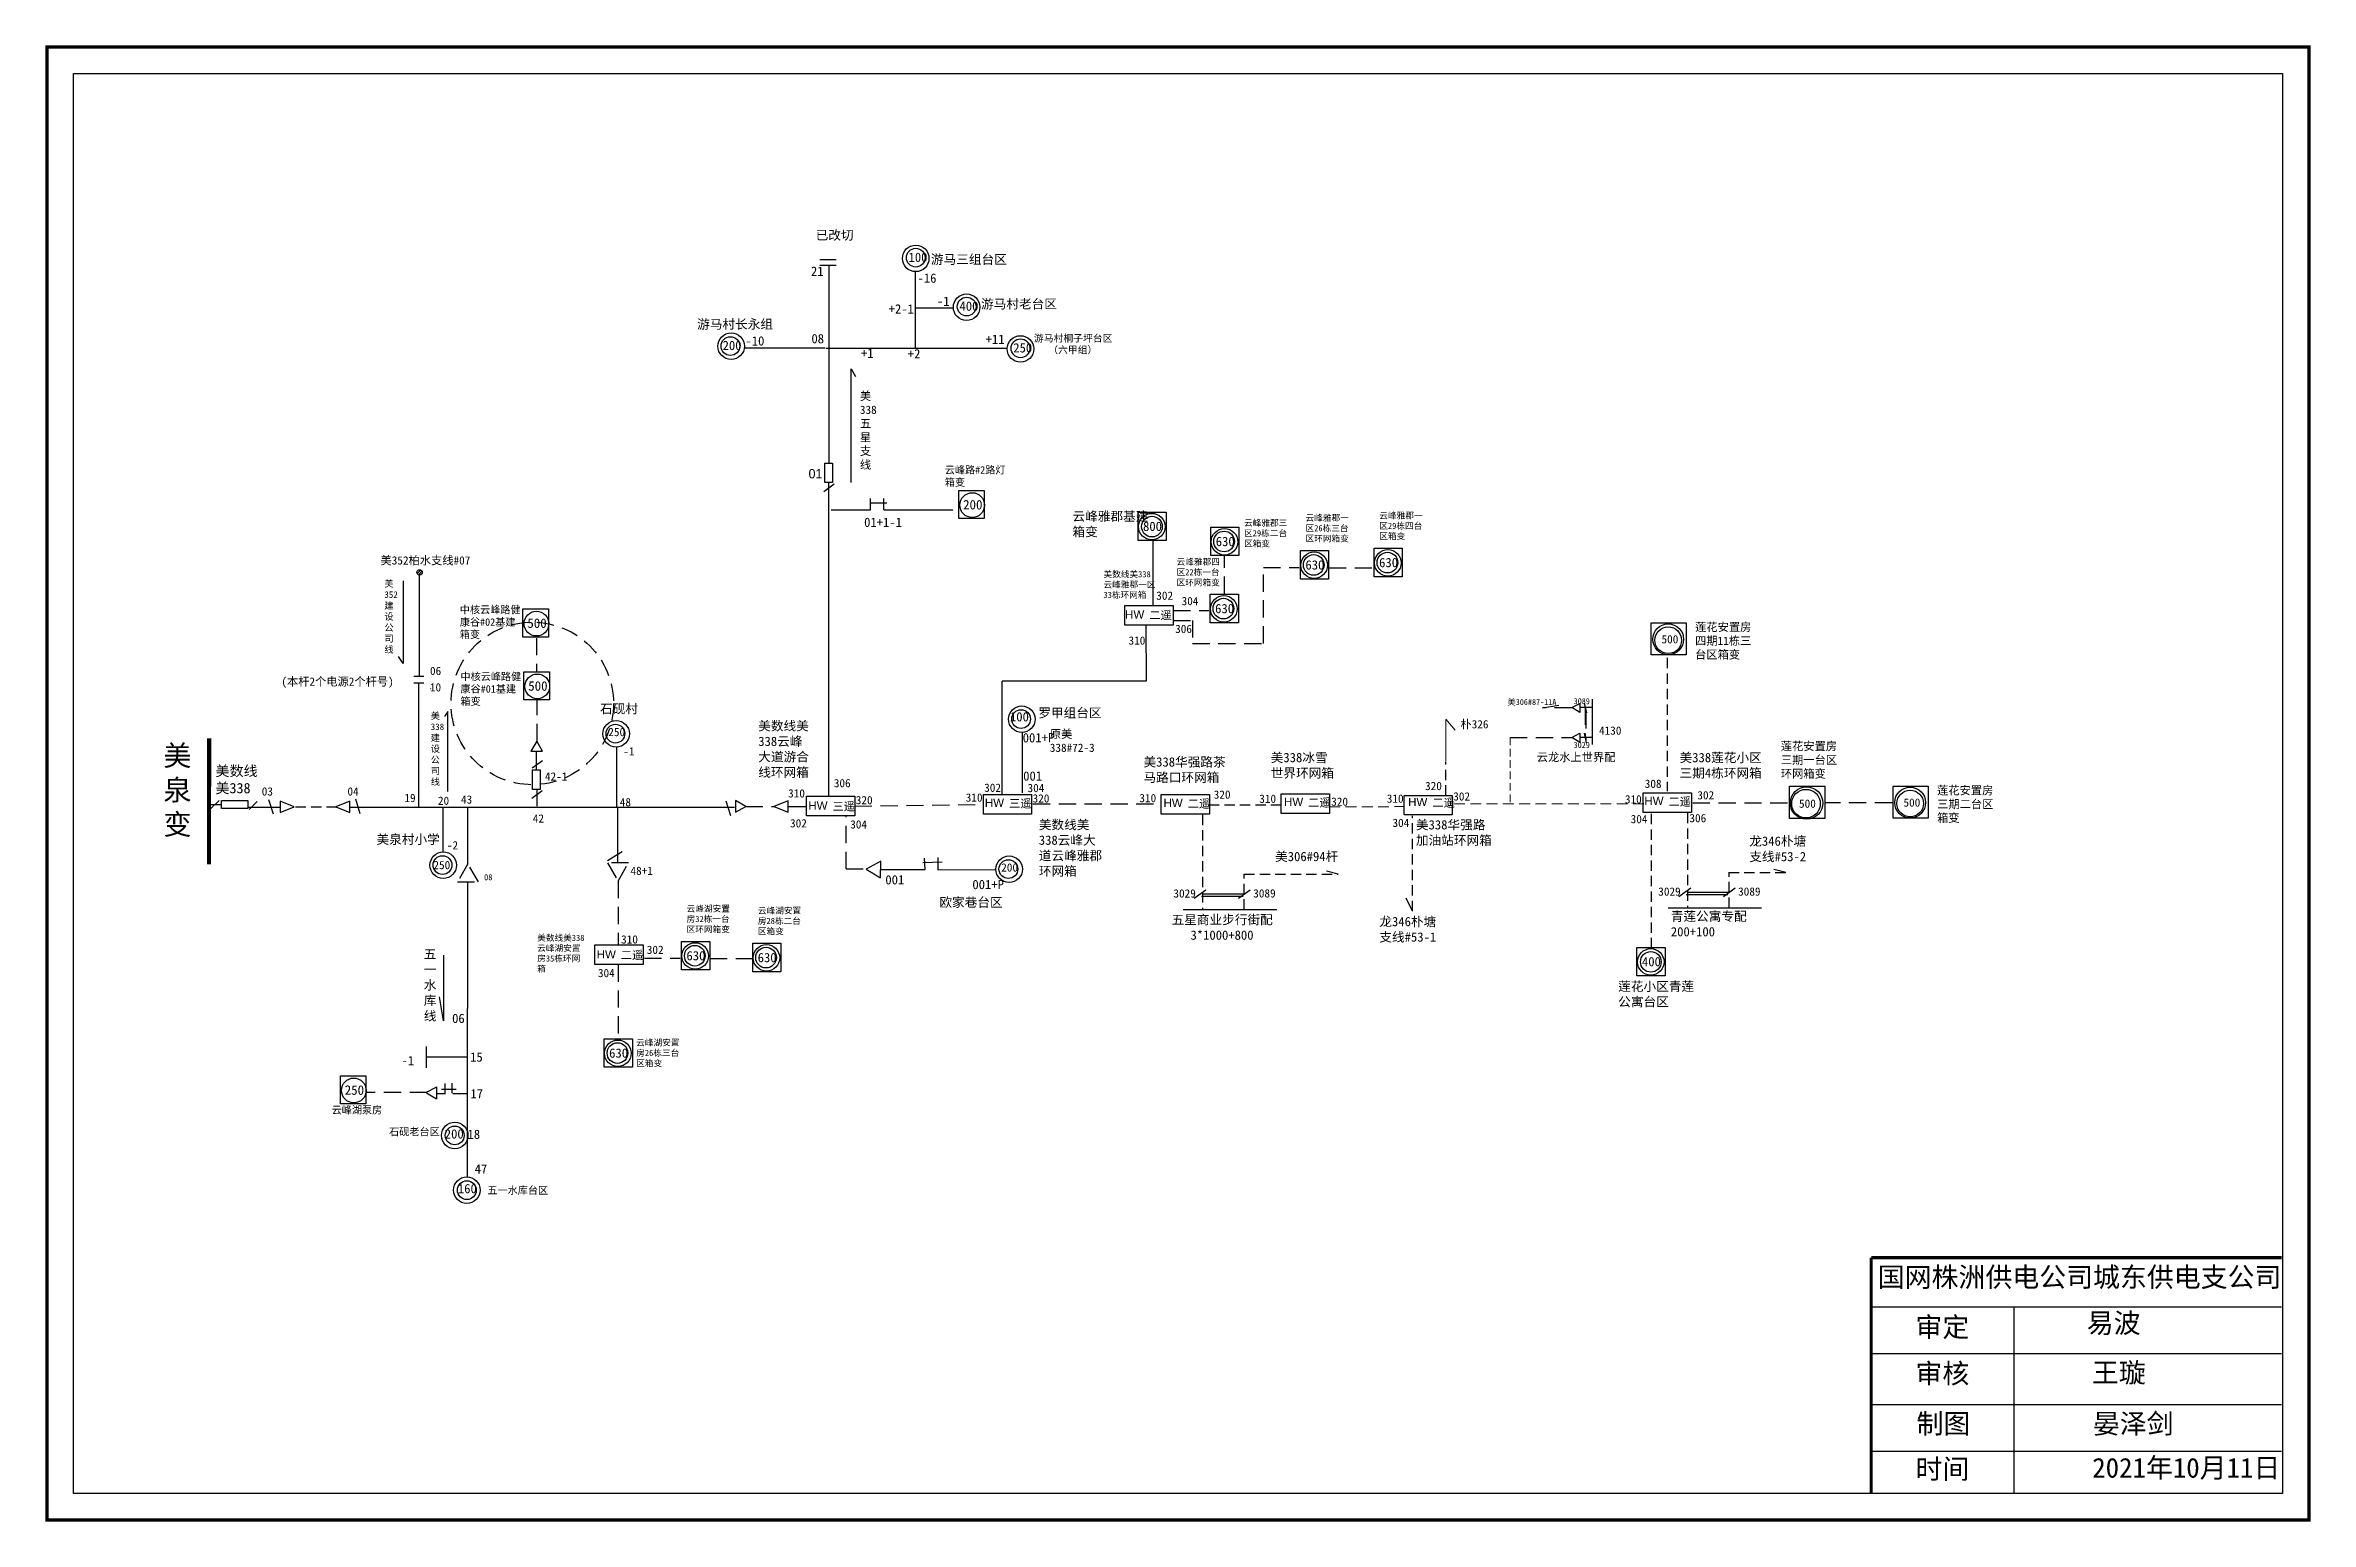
# Model space of a CAD drawing. Extents: x -299 to 348, y -30 to 391.
import ezdxf

# ---------------------------------------------------------------- set-up
doc = ezdxf.new("R2010")
doc.units = 0
doc.header["$LTSCALE"] = 0.774411
doc.linetypes.add('ACAD_ISO02W100', pattern=[15, 12, -3])
doc.linetypes.add('DASHED2', pattern=[9.525, 6.35, -3.175])
doc.layers.get('0').update_dxf_attribs({"linetype": 'CONTINUOUS'})
doc.layers.add('0-RefEdit0', color=7, linetype='CONTINUOUS')
doc.styles.get("Standard").update_dxf_attribs({"font": 'simkai_0.ttf', "height": 2.5})
doc.styles.add('字体', font='simkai_0.ttf', dxfattribs={"height": 2.5})
doc.styles.add('宋体_txtstyle_200.00_0_0200', font='', dxfattribs={"height": 200})
doc.styles.add('楷体_GB2312_txtstyle_3.00_0_0', font='simkai_0.ttf', dxfattribs={"height": 3})
doc.styles.get('宋体_txtstyle_200.00_0_0200').set_extended_font_data('宋体')

msp = doc.modelspace()

# ---------------------------------------------------------------- hatches: boundary and pattern name
at = {"linetype": 'Continuous'}
h = msp.add_hatch(dxfattribs=at)
h.set_pattern_fill('JIS_WOOD', color=0, scale=0.695443, style=0)
h.set_pattern_definition([(45, (-268.92747, 107.16), (-0.3477216, 0.3477216), [])])
edge = h.paths.add_edge_path()
edge.add_arc((-191.85, 240.9), 0.751, 0, 360)

# ---------------------------------------------------------------- linework, layer by layer
at = {"color": 0, "linetype": 'DASHED2'}
for p, q in [((-77.59, 330.2), (-72.94, 330.2)), ((-77.59, 328.58), (-72.94, 328.58)), ((-58.41, 260.63), (-64.32, 260.63)), ((-63.08, 258.79), (-63.08, 262)), ((-59.26, 258.72), (-59.26, 262.01)), ((37.96, 234.82), (37.96, 245.54)), ((49.09, 220.62), (49.09, 242.32)), ((49.09, 242.32), (59.28, 242.32)), ((67.86, 242.19), (80.06, 242.19)), ((23.35, 227.19), (28.85, 227.19)), ((23.38, 229.98), (33.55, 229.98)), ((28.85, 227.19), (28.85, 220.62)), ((-158.49, 222.13), (-158.49, 212.53)), ((28.85, 220.62), (49.09, 220.62)), ((-158.31, 192.75), (-158.31, 204.46)), ((128.84, 202.24), (133.47, 202.94)), ((137.16, 202.24), (128.84, 202.24)), ((140.99, 202.31), (140.97, 193.75)), ((141.22, 201.19), (141.2, 192.63)), ((-158.46, 184.6), (-158.46, 189.82)), ((119.53, 193.74), (137.1, 193.74)), ((-158.33, 179.02), (-158.33, 173.92)), ((-16.69, 174.85), (19.84, 174.85)), ((198.76, 175.01), (171.46, 175.01)), ((228.63, 175.07), (209.67, 175.07)), ((-98.74, 174.09), (-90.66, 174.03)), ((-86.59, 174.04), (-81.52, 174.04)), ((-70.06, 156.21), (-70, 171.37)), ((-67.59, 174.17), (-30.85, 174.66)), ((-138.23, 158.67), (-132.17, 162.27)), ((-70.06, 156.21), (-64.58, 156.25)), ((-135.18, 152.74), (-135.18, 134.52)), ((-127.66, 130.74), (-117.48, 130.74)), ((-108.9, 130.61), (-96.7, 130.61)), ((-135.11, 128.9), (-135.11, 107.9))]:
    msp.add_line(p, q, dxfattribs=at)
at = {"color": 0, "linetype": 'Continuous'}
for p, q in [((-74.94, 272.14), (-74.94, 328.48)), ((-50.37, 326.74), (-50.37, 304.93)), ((-50.4, 316.39), (-39.53, 316.39)), ((-68.65, 266.52), (-68.65, 299)), ((-68.65, 299), (-67.33, 296.78)), ((-76.39, 264.02), (-73.44, 266.2)), ((-75.02, 176.97), (-75.02, 266.52)), ((17.6, 231.46), (17.6, 249.83)), ((-191.88, 211.29), (-191.88, 240.06)), ((-196.51, 238.51), (-196.51, 214.89)), ((15.76, 209.88), (15.62, 225.77)), ((-196.51, 214.89), (-197.87, 216.92)), ((-193.51, 211.27), (-190.64, 211.27)), ((-193.51, 209.36), (-190.64, 209.36)), ((-192.04, 173.91), (-192.04, 209.33)), ((-188.76, 207.62), (-188.64, 207.74)), ((-25.52, 177.46), (-25.51, 209.86)), ((-25.51, 209.88), (15.76, 209.88)), ((-183.76, 201.21), (-184.73, 199.75)), ((-183.76, 178.32), (-183.76, 201.21)), ((143.12, 203.1), (143.12, 203.1)), ((-19.66, 177.98), (-19.66, 195.32)), ((-135.49, 173.82), (-135.49, 191.16)), ((-159.74, 185.04), (-156.79, 187.22)), ((-159.84, 176.42), (-156.88, 178.6)), ((-211.6, 173.81), (-101.92, 173.81)), ((-192.13, 173.82), (-192.13, 173.82)), ((-185.2, 173.79), (-185.2, 161.14)), ((70.45, 154.73), (67.08, 155.57)), ((198.27, 155.2), (194.9, 156.04)), ((32.67, 150.19), (29.32, 147.73)), ((31.88, 149.11), (43.8, 149.11)), ((45.37, 150.19), (42.02, 147.73)), ((171.13, 150.72), (167.78, 148.25)), ((169.85, 148.94), (181.77, 148.94)), ((170.34, 149.63), (182.26, 149.63)), ((183.84, 150.72), (180.49, 148.25)), ((26.23, 144.62), (52.9, 144.62)), ((31.39, 148.42), (43.3, 148.42)), ((91.65, 144.2), (89.86, 147.91)), ((164.69, 145.15), (191.37, 145.15))]:
    msp.add_line(p, q, dxfattribs=at)
at = {"color": 0}
for p, q in [((-76.02, 304.88), (-99.13, 304.88)), ((-75.71, 304.88), (-24.16, 304.88)), ((-74.35, 258.72), (-63.13, 258.72)), ((-59.26, 258.71), (-39.58, 258.71)), ((-234.96, 176.08), (-233.7, 171.94)), ((-231.7, 175.57), (-231.7, 172.29)), ((-227.65, 173.92), (-231.7, 175.57)), ((-211.76, 175.61), (-215.81, 173.98)), ((-211.76, 172.33), (-211.76, 175.61)), ((-208.85, 171.97), (-210.11, 176.11)), ((-104.36, 175.63), (-103.1, 171.5)), ((-86.61, 175.66), (-90.66, 174.03)), ((-86.59, 172.4), (-86.59, 175.68)), ((-231.7, 172.29), (-227.65, 173.92)), ((-215.81, 173.98), (-211.76, 172.33)), ((-178.11, 157.71), (-178.11, 173.64)), ((-135.27, 157.96), (-135.27, 173.89)), ((-90.66, 174.03), (-86.61, 172.38)), ((-60.17, 156.08), (-47.52, 156.08)), ((-48.19, 158.09), (-42.59, 158.21)), ((-47.52, 156.08), (-47.63, 159.32)), ((-43.82, 159.44), (-43.82, 155.97)), ((-43.82, 155.97), (-27.58, 156.08))]:
    msp.add_line(p, q, dxfattribs=at)
at = {"color": 0, "linetype": 'DASHED2', "ltscale": 0.6}
for p, q in [((164.39, 216.45), (164.39, 178.39)), ((101.24, 177.14), (101.24, 186.83)), ((-215.46, 173.84), (-227.84, 173.84)), ((31.71, 171.7), (31.71, 144.48)), ((54.21, 174.4), (33.79, 174.4)), ((91.65, 144.2), (91.65, 171.41)), ((159.83, 171.92), (159.83, 133.85)), ((170.17, 172.23), (170.17, 145.01)), ((43.64, 144.62), (43.64, 154.73)), ((43.64, 154.73), (70.45, 154.73)), ((182.02, 155.2), (198.27, 155.2)), ((182.1, 145.15), (182.1, 155.25))]:
    msp.add_line(p, q, dxfattribs=at)
at = {"color": 20, "linetype": 'Continuous', "lineweight": 0, "ltscale": 1.101923, "true_color": 0xef4810}
msp.add_line((101.24, 186.96), (101.24, 198.87), dxfattribs=at)
at = {"color": 20, "linetype": 'DASHED2', "lineweight": 0, "ltscale": 0.832863, "true_color": 0xef4810}
msp.add_line((101.25, 198.95), (104.1, 195.57), dxfattribs=at)
at = {"color": 7, "linetype": 'DASHED2', "lineweight": 0, "ltscale": 0.44055}
msp.add_line((119.53, 193.74), (119.53, 175.02), dxfattribs=at)
at = {"linetype": 'Continuous'}
for p, q in [((-249.1, 175.77), (-251.43, 173.44)), ((-238.24, 175.51), (-240.57, 173.18)), ((-240.86, 173.9), (-231.46, 173.9)), ((-185.07, 131.57), (-185.07, 112.84)), ((-185.07, 112.84), (-186.17, 119.67)), ((-178.26, 116.37), (-178.27, 68.34)), ((-187.04, 93.94), (-189.96, 92.34)), ((-189.9, 92.3), (-187.03, 90.57)), ((-186.99, 94.01), (-187.02, 90.53)), ((-184.5, 92.02), (-186.99, 92.02)), ((222.75, 31.17), (339.87, 31.17)), ((263.4, 31.15), (263.4, -22.06)), ((222.75, 17.83), (339.87, 17.83)), ((222.75, 3.27), (339.87, 3.27)), ((222.75, -10.07), (339.87, -10.07))]:
    msp.add_line(p, q, dxfattribs=at)
at = {"color": 7, "linetype": 'DASHED2', "lineweight": 0, "ltscale": 0.629501}
for p, q in [((157.75, 174.83), (103.71, 174.83)), ((67.94, 173.92), (89.15, 174.01))]:
    msp.add_line(p, q, dxfattribs=at)
at = {"linetype": 'ACAD_ISO02W100'}
msp.add_line((-248.39, 174.49), (-252.03, 174.49), dxfattribs=at)
msp.add_line((-178.04, 116.32), (-178.04, 152.51))
at = {"linetype": 'ByBlock', "ltscale": 2}
for p, q in [((-189.93, 99.45), (-189.93, 105.51)), ((-189.93, 102.59), (-178.23, 102.59)), ((-185.6, 93.38), (-181.38, 93.38)), ((-184.55, 92.09), (-184.55, 94.91)), ((-182.53, 92.2), (-182.53, 95.02)), ((-182.39, 92.1), (-178.17, 92.1))]:
    msp.add_line(p, q, dxfattribs=at)
at = {"linetype": 'DASHED2'}
msp.add_line((-189.77, 92.37), (-207.05, 92.37), dxfattribs=at)
at = {"linetype": 'Continuous', "const_width": 0.939}
msp.add_lwpolyline([(-298.27, 390.91), (347.71, 390.91), (347.71, -29.69), (-298.27, -29.69)], close=True, dxfattribs=at)
at = {"linetype": 'Continuous'}
for points in [[(-290.67, 383.32), (340.11, 383.32), (340.11, -22.09), (-290.67, -22.09)], [(9.55, 231.4), (23.3, 231.4), (23.3, 225.81), (9.55, 225.81)], [(-81.35, 176.97), (-67.59, 176.97), (-67.59, 171.37), (-81.35, 171.37)], [(-30.85, 177.46), (-17.09, 177.46), (-17.09, 171.86), (-30.85, 171.86)], [(19.94, 177.47), (33.7, 177.47), (33.7, 171.87), (19.94, 171.87)], [(54.2, 177.62), (67.96, 177.62), (67.96, 172.02), (54.2, 172.02)], [(-141.81, 134.5), (-128.05, 134.5), (-128.05, 128.9), (-141.81, 128.9)]]:
    msp.add_lwpolyline(points, close=True, dxfattribs=at)
at = {"color": 0, "linetype": 'Continuous'}
for points in [[(-76.17, 272.1), (-73.98, 272.1), (-73.98, 266.53), (-76.17, 266.53)], [(13.31, 258.11), (21.37, 258.11), (21.37, 249.99), (13.31, 249.99)], [(34.07, 253.79), (42.13, 253.79), (42.13, 245.67), (34.07, 245.67)], [(59.68, 247.1), (67.73, 247.1), (67.73, 238.97), (59.68, 238.97)], [(80.73, 247.77), (88.78, 247.77), (88.78, 239.64), (80.73, 239.64)], [(33.89, 234.63), (41.95, 234.63), (41.95, 226.51), (33.89, 226.51)], [(159.84, 226.48), (169.85, 226.48), (169.85, 217.36), (159.84, 217.36)], [(-159.62, 184.51), (-157.43, 184.51), (-157.43, 178.93), (-159.62, 178.93)], [(-98.74, 174.09), (-101.63, 175.75), (-101.63, 172.43)], [(89.27, 177.22), (103.03, 177.22), (103.03, 171.62), (89.27, 171.62)], [(157.59, 177.96), (171.35, 177.96), (171.35, 172.36), (157.59, 172.36)], [(199.3, 179.82), (209.39, 179.82), (209.39, 170.62), (199.3, 170.62)], [(228.94, 179.85), (238.94, 179.85), (238.94, 170.74), (228.94, 170.74)], [(-117.07, 135.52), (-109.02, 135.52), (-109.02, 127.39), (-117.07, 127.39)], [(-96.73, 134.98), (-88.68, 134.98), (-88.68, 126.85), (-96.73, 126.85)], [(155.79, 133.82), (163.84, 133.82), (163.84, 125.7), (155.79, 125.7)], [(-139.15, 107.72), (-131.1, 107.72), (-131.1, 99.6), (-139.15, 99.6)]]:
    msp.add_lwpolyline(points, close=True, dxfattribs=at)
for points in [[(-37.89, 264.29), (-30.6, 264.29), (-30.6, 256.23), (-37.89, 256.23)], [(-162.33, 230.46), (-155.04, 230.46), (-155.04, 222.39), (-162.33, 222.39)], [(-162.09, 212.53), (-154.8, 212.53), (-154.8, 204.47), (-162.09, 204.47)], [(-214.48, 97.16), (-207.2, 97.16), (-207.2, 89.1), (-214.48, 89.1)]]:
    msp.add_lwpolyline(points, close=True)
at = {"linetype": 'Continuous'}
for points, const_width in [([(-251.94, 193.49), (-252.01, 157.54)], 1.18), ([(222.67, 45.26), (222.67, -21.84)], 0.939), ([(222.75, 45.26), (339.87, 45.26)], 0.939)]:
    msp.add_lwpolyline(points, dxfattribs=dict(at, const_width=const_width))
at = {"color": 0, "linetype": 'DASHED2'}
for points in [[(-158.4, 192.69), (-160.07, 189.8), (-156.74, 189.8)], [(-178.05, 157.71), (-181.06, 152.49), (-175.03, 152.49)], [(-135.18, 152.74), (-132.17, 157.96), (-138.2, 157.96)]]:
    msp.add_lwpolyline(points, close=True, dxfattribs=at)
at = {"linetype": 'ACAD_ISO02W100'}
msp.add_lwpolyline([(-240.86, 175.79), (-240.86, 173.45), (-248.39, 173.45), (-248.39, 175.79)], close=True, dxfattribs=at)
at = {"linetype": 'DASHED2'}
msp.add_lwpolyline([(-60.12, 158.46), (-64.33, 156.19), (-60.26, 153.69)], close=True, dxfattribs=at)
at = {"color": 0}
for centre, radius in [((-50.18, 330.55), 3.79), ((-50.17, 330.75), 2.68), ((-35.64, 316.59), 3.79), ((-35.63, 316.79), 2.68), ((-102.89, 305.47), 3.79), ((-103.1, 305.51), 2.68), ((-20.27, 304.68), 3.79), ((-20.26, 304.87), 2.68), ((17.24, 253.95), 3.79), ((17.28, 253.96), 2.95), ((38, 249.64), 3.79), ((37.88, 249.71), 2.95), ((63.61, 242.94), 3.79), ((63.48, 243.01), 2.95), ((84.65, 243.61), 3.79), ((84.53, 243.68), 2.95), ((37.82, 230.47), 3.79), ((37.7, 230.54), 2.95), ((-19.88, 198.96), 3.79), ((-20.09, 199.01), 2.68), ((-135.72, 194.8), 3.79), ((-135.93, 194.84), 2.68), ((-23.51, 156.13), 3.79), ((-23.72, 156.17), 2.68), ((-113.15, 131.36), 3.79), ((-113.27, 131.43), 2.95), ((-92.81, 130.82), 3.79), ((-92.93, 130.89), 2.95), ((159.72, 129.67), 3.79), ((159.75, 129.68), 2.95), ((-135.23, 103.57), 3.79), ((-135.35, 103.64), 2.95)]:
    msp.add_circle(centre, radius, dxfattribs=at)
for centre in [(-34.05, 260.1), (-158.49, 226.26), (-158.25, 208.34), (-210.64, 92.97)]:
    msp.add_circle(centre, 3.53)
at = {"color": 0, "linetype": 'Continuous'}
for centre, radius in [((-191.85, 240.9), 0.751), ((164.71, 221.79), 4.4), ((164.71, 221.52), 3.82), ((204.22, 175.03), 4.63), ((204.06, 174.85), 4.09), ((233.81, 175.16), 4.4), ((233.81, 174.89), 3.82), ((-185.32, 157.32), 2.68)]:
    msp.add_circle(centre, radius, dxfattribs=at)
at = {"color": 1, "linetype": 'DASHED2'}
msp.add_circle((-159.67, 203.47), 23.21, dxfattribs=at)
at = {"linetype": 'Continuous'}
for centre, radius in [((-185.1, 157.28), 3.79), ((-181.83, 80.12), 3.79), ((-181.83, 80.12), 2.68), ((-178.37, 64.5), 3.79), ((-178.37, 64.5), 2.68)]:
    msp.add_circle(centre, radius, dxfattribs=at)
at = {"layer": '0-RefEdit0', "linetype": 'ByBlock', "ltscale": 2}
for p, q in [((137.18, 202.32), (139.48, 203.5)), ((139.48, 200.91), (137.18, 202.32)), ((139.48, 203.5), (139.48, 200.91)), ((143.08, 202.31), (139.49, 202.31)), ((140.72, 203.51), (141.33, 200.77)), ((143.12, 191.72), (143.12, 204.7)), ((137.16, 193.76), (139.46, 194.94)), ((139.46, 194.94), (139.46, 192.34)), ((140.7, 194.95), (141.31, 192.21)), ((139.46, 192.34), (137.16, 193.76)), ((143.06, 193.75), (139.48, 193.75))]:
    msp.add_line(p, q, dxfattribs=at)

# ---------------------------------------------------------------- texts
at = {"color": 0}
for s, p in [('200', (-105.32, 304.37)), ('-10', (-98.8, 305.66)), ('100', (-23.26, 198.34))]:
    msp.add_text(s, height=2.648, dxfattribs=at).set_placement(p)
at = {"linetype": 'Continuous'}
for s, p in [('200', (-184.67, 79.23)), ('160', (-180.92, 63.62))]:
    msp.add_text(s, height=2.648, dxfattribs=at).set_placement(p)
at = {"char_height": 2.6479, "attachment_point": 1, "style": '字体'}
for s, insert, width in [('{\\fSimSun|b0|i0|c134|p2;已改切}', (-78.75, 338.53), 34.5393), ('{\\fSimSun|b0|i0|c134|p2;石砚村}', (-140.32, 203.26), 34.5393), ('{\\fSimSun|b0|i0|c134|p2;001+P}', (-19.63, 195), 23.2662), ('{\\fSimSun|b0|i0|c134|p2;001}', (-19.49, 184.08), 23.2662), ('{\\fSimSun|b0|i0|c134|p2;001}', (-58.85, 154.45), 23.2662), ('{\\fSimSun|b0|i0|c134|p2;001+P}', (-34, 153.1), 23.2662), ('{\\fSimSun|b0|i0|c134|p2;欧家巷台区}', (-43.42, 148.03), 34.5393)]:
    msp.add_mtext(s, dxfattribs=dict(at, insert=insert, width=width))
at = {"color": 0, "attachment_point": 1}
for s, insert, char_height, width in [('{\\fSimSun|b0|i0|c134|p2;100}', (-52.23, 332.2), 2.6479, 5.8038), ('21', (-80.1, 328.2), 2.648, 5.8038), ('{\\fSimSun|b0|i0|c0|p2;-16}', (-49.67, 326.24), 2.6479, 10.831), ('{\\fSimSun|b0|i0|c134|p2;+2-1}', (-57.91, 317.44), 2.6479, 5.8038), ('{\\fSimSun|b0|i0|c134|p2;-1}', (-44.12, 319.64), 2.6479, 5.8038), ('{\\fSimSun|b0|i0|c134|p2;400}', (-37.69, 318.24), 2.6479, 5.8038), ('08', (-79.96, 308.95), 2.648, 5.8038), ('{\\fSimSun|b0|i0|c134|p2;+1}', (-65.82, 304.78), 2.6479, 5.8038), ('{\\fSimSun|b0|i0|c134|p2;+2}', (-52.44, 304.63), 2.6479, 5.8038), ('{\\fSimSun|b0|i0|c134|p2;+11}', (-30.21, 308.77), 2.6479, 5.8038), ('{\\fSimSun|b0|i0|c134|p2;250}', (-22.32, 306.33), 2.6479, 5.8038), ('{\\fSimSun|b0|i0|c134|p2;01+1-1}', (-64.92, 256.52), 2.6479, 5.8038), ('{\\fSimSun|b0|i0|c134|p2;800}', (14.74, 255.36), 2.6479, 5.8038), ('{\\fSimSun|b0|i0|c134|p2;630}', (35.5, 251.04), 2.6479, 5.8038), ('{\\fSimSun|b0|i0|c134|p2;630}', (61.11, 244.35), 2.6479, 5.8038), ('{\\fSimSun|b0|i0|c134|p2;630}', (82.15, 245.02), 2.6479, 5.8038), ('{\\fSimSun|b0|i0|c134|p2;630}', (35.32, 231.88), 2.6479, 5.8038), ('{\\fSimSun|b0|i0|c134|p2;630}', (-115.65, 132.77), 2.6479, 5.8038), ('{\\fSimSun|b0|i0|c134|p2;630}', (-95.31, 132.23), 2.6479, 5.8038), ('{\\fSimSun|b0|i0|c134|p2;400}', (157.22, 131.07), 2.6479, 5.8038), ('{\\fSimSun|b0|i0|c134|p2;630}', (-137.73, 104.97), 2.6479, 5.8038)]:
    msp.add_mtext(s, dxfattribs=dict(at, insert=insert, char_height=char_height, width=width))
at = {"color": 0, "attachment_point": 1, "style": '字体'}
for s, insert, char_height, width in [('{\\fSimSun|b0|i0|c134|p2;游马三组台区}', (-45.84, 331.61), 2.6479, 25.2773), ('{\\fSimSun|b0|i0|c134|p2;游马村老台区}', (-31.52, 318.88), 2.6479, 34.5393), ('{\\fSimSun|b0|i0|c134|p2;游马村长永组}', (-112.6, 313.1), 2.6479, 34.5393), ('{\\fSimSun|b0|i0|c134|p2;游马村桐子坪台区\\P   （六甲组）}', (-16.41, 308.75), 2.001, 34.5393), ('{\\fSimSun|b0|i0|c134|p2;云峰雅郡基建箱变}', (-5.41, 258.25), 2.6479, 21.8661), ('{\\fSimSun|b0|i0|c134|p2;云峰雅郡三区29栋二台区箱变}', (43.59, 255.9), 1.7655, 12.387), ('{\\fSimSun|b0|i0|c134|p2;云峰雅郡一区26栋三台区环网箱变}', (61.15, 257.33), 1.7655, 12.387), ('{\\fSimSun|b0|i0|c134|p2;云峰雅郡一区29栋四台区箱变}', (82.2, 258), 1.7655, 12.387), ('{\\fSimSun|b0|i0|c134|p2;云峰雅郡四区22栋一台区环网箱变}', (24.32, 244.78), 1.7655, 12.387), ('{\\fSimSun|b0|i0|c134|p2;莲花安置房四期11栋三台区箱变}', (172.4, 226.45), 2.3541, 18.2927), ('{\\fSimSun|b0|i0|c134|p2;美338华强路茶马路口环网箱}', (14.87, 188.09), 2.6479, 25.4889), ('{\\fSimSun|b0|i0|c134|p2;美338冰雪世界环网箱}', (51.2, 189.35), 2.6479, 19.2972), ('{\\fSimSun|b0|i0|c134|p2;美338莲花小区三期4栋环网箱}', (167.95, 189.34), 2.6479, 26.3663), ('{\\fSimSun|b0|i0|c134|p2;莲花安置房三期一台区环网箱变}', (196.87, 192.44), 2.3541, 18.2927), ('{\\fSimSun|b0|i0|c134|p2;莲花安置房三期二台区箱变}', (241.5, 179.82), 2.3541, 18.2927), ('{\\fSimSun|b0|i0|c134|p2;美338华强路加油站环网箱}', (92.66, 170.15), 2.6479, 23.2662), ('{\\fSimSun|b0|i0|c134|p2;龙346朴塘支线#53-2}', (187.86, 165.48), 2.6479, 18.2927), ('{\\fSimSun|b0|i0|c134|p2;美306#94杆}', (52.45, 161.1), 2.6479, 25.4889), ('{\\fSimSun|b0|i0|c134|p2;云峰湖安置房32栋一台区环网箱变}', (-115.6, 145.75), 1.7655, 13.9035), ('{\\fSimSun|b0|i0|c134|p2;云峰湖安置房28栋二台区箱变}', (-95.26, 145.21), 1.7655, 12.387), ('{\\fSimSun|b0|i0|c134|p2;五星商业步行街配\\P   3*1000+800}', (22.88, 143.06), 2.6479, 33.4909), ('{\\fSimSun|b0|i0|c134|p2;龙346朴塘支线#53-1}', (82.22, 142.52), 2.6479, 18.4868), ('{\\fSimSun|b0|i0|c134|p2;青莲公寓专配   200+100}', (165.46, 144.03), 2.6479, 33.4909), ('{\\fSimSun|b0|i0|c134|p2;\\C7;\\c16777215;美数线美338云峰\\C0;湖安置房35栋环网箱}', (-158.27, 137.43), 1.7655, 13.9035), ('{\\fSimSun|b0|i0|c134|p2;莲花小区青莲公寓台区}', (150.43, 124.02), 2.6479, 21.8661), ('{\\fSimSun|b0|i0|c134|p2;云峰湖安置房26栋三台区箱变}', (-130, 107.52), 1.7655, 13.9035)]:
    msp.add_mtext(s, dxfattribs=dict(at, insert=insert, char_height=char_height, width=width))
at = {"color": 0, "linetype": 'Continuous', "attachment_point": 1}
for s, insert, char_height, width in [('{\\fSimSun|b0|i0|c134|p2;\\P美\\P338\\P五\\P星\\P支\\P线}', (-66.12, 296.34), 2.3541, 35.1866), ('{\\f\uffbfﾬￌﾣﾤ_GB2312|b0|i0|c134|p49;01}', (-80.77, 270.39), 2.6479, 11.6248), ('{\\fSimSun|b0|i0|c134|p2;美352柏水支线#07}', (-203.02, 245.49), 2.3541, 35.1866), ('{\\fSimSun|b0|i0|c134|p2;美\\P352\\P建\\P设\\P公\\P司\\P线}', (-201.92, 238.63), 1.8832, 35.1866), ('{\\fSimSun|b0|i0|c134|p2;500}', (162.8, 222.98), 2.3541, 16.9349), ('{\\fSimSun|b0|i0|c134|p2;06}', (-188.89, 213.94), 2.3541, 30.403), ('{\\fSimSun|b0|i0|c134|p2;(本杆2个电源2个杆号)}', (-231.33, 210.89), 2.3541, 34.4548), ('{\\fSimSun|b0|i0|c134|p2;10}', (-188.91, 209.25), 2.3541, 16.9349), ('{\\fSimSun|b0|i0|c134|p2;美\\P338\\P建\\P设\\P公\\P司\\P线}', (-188.68, 200.88), 1.8832, 35.1866), ('{\\fSimSun|b0|i0|c134|p2;250}', (-137.97, 196.49), 2.3541, 16.9349), ('{\\fSimSun|b0|i0|c134|p2;原美338#72-3}', (-11.89, 195.92), 2.3541, 7.6099), ('4130', (144.95, 196.9), 2.354, 43.2413), ('{\\fSimSun|b0|i0|c134|p2;-1}', (-133.71, 190.96), 2.3541, 20.6808), ('云龙水上世界配', (127.16, 189.31), 2.354, 43.2413), ('{\\fSimSun|b0|i0|c134|p2;美数线\\P美338}', (-250.15, 185.67), 2.9426, 16.9349), ('{\\fSimSun|b0|i0|c134|p2;42-1}', (-156.07, 183.79), 2.3541, 16.9349), ('{\\fSimSun|b0|i0|c134|p2;308}', (158, 181.72), 2.3541, 16.9349), ('{\\fSimSun|b0|i0|c134|p2;03}', (-236.93, 179.52), 2.3541, 16.9349), ('{\\fSimSun|b0|i0|c134|p2;04}', (-212.45, 179.52), 2.3541, 16.9349), ('{\\fSimSun|b0|i0|c134|p2;19}', (-196.2, 177.66), 2.3541, 16.9349), ('{\\fSimSun|b0|i0|c134|p2;20}', (-186.62, 176.87), 2.3541, 16.9349), ('{\\fSimSun|b0|i0|c134|p2;43}', (-180.03, 177.21), 2.3541, 16.9349), ('{\\fSimSun|b0|i0|c134|p2;48}', (-134.68, 176.45), 2.3541, 16.9349), ('{\\fSimSun|b0|i0|c134|p2;310}', (13.69, 177.63), 2.3541, 16.9349), ('{\\fSimSun|b0|i0|c134|p2;320}', (34.92, 178.62), 2.3541, 16.9349), ('{\\fSimSun|b0|i0|c134|p2;310}', (47.93, 177.44), 2.3541, 16.9349), ('{\\fSimSun|b0|i0|c134|p2;320}', (68.47, 176.61), 2.3541, 16.9349), ('{\\fSimSun|b0|i0|c134|p2;310}', (84.34, 177.48), 2.3541, 16.9349), ('{\\fSimSun|b0|i0|c134|p2;320}', (95.27, 181.08), 2.3541, 16.9349), ('{\\fSimSun|b0|i0|c134|p2;302}', (103.32, 178.1), 2.3541, 16.9349), ('{\\fSimSun|b0|i0|c134|p2;310}', (152.34, 177.28), 2.3541, 16.9349), ('{\\fSimSun|b0|i0|c134|p2;302}', (173.03, 178.44), 2.3541, 16.9349), ('{\\fSimSun|b0|i0|c134|p2;500}', (202.06, 176.04), 2.3541, 16.9349), ('{\\fSimSun|b0|i0|c134|p2;500}', (231.89, 176.35), 2.3541, 16.9349), ('{\\fSimSun|b0|i0|c134|p2;42}', (-159.52, 171.8), 2.3541, 16.9349), ('{\\fSimSun|b0|i0|c134|p2;304}', (85.97, 170.56), 2.3541, 16.9349), ('{\\fSimSun|b0|i0|c134|p2;304}', (153.98, 171.63), 2.3541, 16.9349), ('{\\fSimSun|b0|i0|c134|p2;306}', (170.76, 171.9), 2.3541, 16.9349), ('{\\fSimSun|b0|i0|c134|p2;-2}', (-184.07, 164.15), 2.3541, 20.6808), ('{\\fSimSun|b0|i0|c134|p2;250}', (-187.91, 158.5), 2.3541, 16.9349), ('{\\fSimSun|b0|i0|c134|p2;48+1}', (-131.63, 156.87), 2.3541, 16.9349), ('{\\fSimSun|b0|i0|c134|p2;200}', (-25.76, 157.81), 2.3541, 16.9349), ('{\\fSimSun|b0|i0|c134|p2;3029}', (23.41, 150.4), 2.3541, 16.9349), ('{\\fSimSun|b0|i0|c134|p2;3089}', (46.2, 150.42), 2.3541, 16.9349), ('{\\fSimSun|b0|i0|c134|p2;3029}', (161.87, 150.93), 2.3541, 16.9349), ('{\\fSimSun|b0|i0|c134|p2;3089}', (184.66, 150.94), 2.3541, 16.9349)]:
    msp.add_mtext(s, dxfattribs=dict(at, insert=insert, char_height=char_height, width=width))
at = {"linetype": 'Continuous', "attachment_point": 1}
for s, insert, char_height, width, style in [('{\\fSimSun|b0|i0|c134|p2;云峰路#2路灯箱变}', (-41.87, 271.21), 2.1187, 18.3291, '字体'), ('{\\fSimSun|b0|i0|c134|p2;中核云峰路健康谷#02基建箱变}', (-180.37, 231.3), 2.1187, 18.3291, '字体'), ('{\\fSimSun|b0|i0|c134|p2;中核云峰路健康谷#01基建箱变}', (-180.19, 212.21), 2.1187, 18.3291, '字体'), ('{\\fSimSun|b0|i0|c134|p2;美} {\\fSimSun|b0|i0|c134|p2;泉} {\\fSimSun|b0|i0|c134|p2;变}', (-265.02, 191.52), 5.8851, 6.4969, '字体'), ('五一水库线', (-190.66, 133.23), 2.648, 5.7762, '字体'), ('{\\fSimSun|b0|i0|c134|p2;云峰湖泵房}', (-216.98, 88.45), 2.1187, 18.3291, '字体'), ('{\\fSimSun|b0|i0|c134|p2;石砚老台区}', (-200.57, 82.23), 2.1187, 18.3291, '字体'), ('五一水库台区', (-172.5, 65.52), 2.119, 18.3291, '字体'), ('审定', (235.32, 28.24), 5.634, 44.0606, '字体'), ('审核', (235.32, 14.97), 5.634, 44.0606, '字体'), ('制图', (235.63, 0.66), 5.634, 44.0606, '字体'), ('晏泽剑', (285.98, 0.66), 5.634, 44.0606, '楷体_GB2312_txtstyle_3.00_0_0'), ('时间', (235.32, -12.27), 5.634, 44.0606, '字体')]:
    msp.add_mtext(s, dxfattribs=dict(at, insert=insert, char_height=char_height, width=width, style=style))
at = {"char_height": 2.707, "width": 5.7737, "attachment_point": 1, "rotation": 359.79771}
for s, insert in [('200', (-36.64, 261.58)), ('500', (-161.08, 227.75)), ('500', (-160.83, 209.82)), ('250', (-213.23, 94.45))]:
    msp.add_mtext(s, dxfattribs=dict(at, insert=insert))
at = {"color": 7, "true_color": 0xffffff, "attachment_point": 1, "style": '字体'}
for s, insert, char_height, width in [('{\\fSimSun|b0|i0|c134|p2;美数线美338云峰雅郡一区33栋环网箱}', (3.45, 241.24), 1.7655, 15.0073), ('{\\fSimSun|b0|i0|c134|p2;美数线美338云峰大道游合线环网箱}', (-95.15, 198.39), 2.6479, 15.6807), ('{\\fSimSun|b0|i0|c134|p2;美数线美338云峰大道云峰雅郡环网箱}', (-15.02, 170.18), 2.6479, 19.2972)]:
    msp.add_mtext(s, dxfattribs=dict(at, insert=insert, char_height=char_height, width=width))
at = {"color": 7, "linetype": 'Continuous', "true_color": 0xffffff, "char_height": 2.3541, "width": 16.9349, "attachment_point": 1}
for s, insert in [('{\\fSimSun|b0|i0|c134|p2;302}', (18.51, 235.43)), ('{\\fSimSun|b0|i0|c134|p2;304}', (25.75, 233.88)), ('{\\fSimSun|b0|i0|c134|p2;310}', (10.59, 222.6)), ('{\\fSimSun|b0|i0|c134|p2;306}', (23.91, 225.93)), ('{\\fSimSun|b0|i0|c134|p2;306}', (-73.56, 181.89)), ('{\\fSimSun|b0|i0|c134|p2;310}', (-86.62, 178.97)), ('{\\fSimSun|b0|i0|c134|p2;320}', (-67.3, 177.04)), ('{\\fSimSun|b0|i0|c134|p2;310}', (-35.9, 177.78)), ('{\\fSimSun|b0|i0|c134|p2;302}', (-30.63, 180.58)), ('{\\fSimSun|b0|i0|c134|p2;304}', (-18.24, 180.5)), ('{\\fSimSun|b0|i0|c134|p2;320}', (-16.8, 177.53)), ('{\\fSimSun|b0|i0|c134|p2;302}', (-86.07, 170.43)), ('{\\fSimSun|b0|i0|c134|p2;304}', (-68.88, 170.11)), ('{\\fSimSun|b0|i0|c134|p2;310}', (-134.32, 137.27)), ('{\\fSimSun|b0|i0|c134|p2;302}', (-126.98, 134.3)), ('{\\fSimSun|b0|i0|c134|p2;304}', (-140.93, 127.68))]:
    msp.add_mtext(s, dxfattribs=dict(at, insert=insert))
at = {"linetype": 'DASHED2', "char_height": 2.3541, "width": 33.4154, "attachment_point": 1, "style": '字体'}
for insert in [(9.62, 230.05), (-80.83, 175.48), (-30.43, 176.3), (20.59, 176.25), (55, 176.55), (90.45, 176.51), (157.91, 176.82), (-141.28, 133)]:
    msp.add_mtext('{\\fArial|b0|i0|c0|p32;HW}', dxfattribs=dict(at, insert=insert))
at = {"color": 4, "linetype": 'DASHED2', "char_height": 2.354, "width": 33.4154, "attachment_point": 1, "style": '字体'}
for s, insert in [('二遥', (16.52, 229.83)), ('三遥', (-73.93, 175.26)), ('三遥', (-23.54, 176.08)), ('二遥', (27.49, 176.03)), ('二遥', (61.89, 176.33)), ('二遥', (97.35, 176.29)), ('二遥', (164.8, 176.6)), ('二遥', (-134.39, 132.78))]:
    msp.add_mtext(s, dxfattribs=dict(at, insert=insert))
at = {"color": 0, "linetype": 'Continuous', "width": 34.5393, "attachment_point": 1, "style": '字体'}
for s, insert, char_height in [('罗甲组台区', (-15.17, 202.11), 2.648), ('{\\fSimSun|b0|i0|c134|p2;美泉村小学}', (-204.15, 166), 2.6479)]:
    msp.add_mtext(s, dxfattribs=dict(at, insert=insert, char_height=char_height))
at = {"char_height": 2.4519, "attachment_point": 1}
for s, insert, width in [('{\\H0.6957x;美306#87-11A}', (118.78, 204.72), 14.4635), ('{\\H0.6957x;3089}', (137.7, 204.97), 13.5282), ('{\\H0.6957x;3029}', (137.7, 192.48), 13.5282)]:
    msp.add_mtext(s, dxfattribs=dict(at, insert=insert, width=width))
at = {"color": 20, "linetype": 'DASHED2', "lineweight": 0, "ltscale": 0.832863, "true_color": 0xef4810, "insert": (105.37, 198.71), "char_height": 2.354, "attachment_point": 1, "style": '宋体_txtstyle_200.00_0_0200'}
msp.add_mtext('朴326', dxfattribs=at)
at = {"color": 1, "linetype": 'Continuous', "attachment_point": 1}
for s, insert, char_height, width in [('08', (-173.45, 154.73), 1.766, 27.7859), ('15', (-177.42, 103.83), 2.648, 5.8038), ('17', (-177.36, 93.34), 2.648, 5.8038), ('18', (-178.17, 81.78), 2.648, 5.8038), ('47', (-176.13, 71.89), 2.648, 28.1722)]:
    msp.add_mtext(s, dxfattribs=dict(at, insert=insert, char_height=char_height, width=width))
at = {"linetype": 'Continuous', "char_height": 2.648, "width": 5.8038, "attachment_point": 1}
for s, insert in [('06', (-182.58, 114.88)), ('-1', (-197.02, 102.82))]:
    msp.add_mtext(s, dxfattribs=dict(at, insert=insert))
at = {"color": 7, "linetype": 'Continuous', "true_color": 0xffffff, "char_height": 5.634, "attachment_point": 1}
for s, insert, width, style in [('国网株洲供电公司城东供电支公司', (224.55, 42.51), 154.0294, '字体'), ('{\\fSimSun|b0|i0|c134|p2;易波}', (284.23, 29.39), 44.0606, '字体'), ('{\\fSimSun|b0|i0|c134|p2;王璇}', (285.71, 15.21), 62.0751, '字体'), ('{\\fSimSun|b0|i0|c134|p2;2021年10月11日}', (285.8, -11.95), 54.0311, '楷体_GB2312_txtstyle_3.00_0_0')]:
    msp.add_mtext(s, dxfattribs=dict(at, insert=insert, width=width, style=style))

doc.saveas('drawing.dxf')
